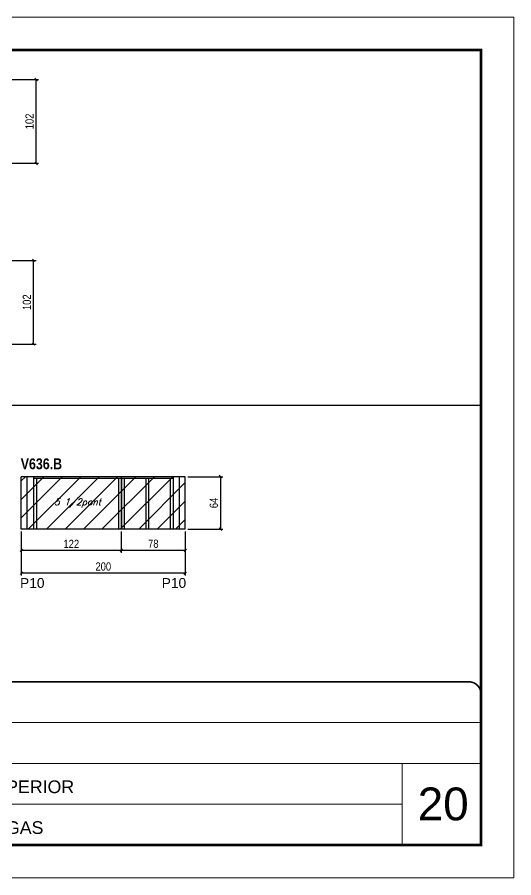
# Model space of a CAD drawing. Extents: x 3309 to 9590, y -2522 to 14608.
# Drawn here: x 8957 to 9563, y 8964 to 10014 of the extents above; entities that cross this region are included whole.
import ezdxf

# ---------------------------------------------------------------- set-up
doc = ezdxf.new("R2010")
doc.units = 0
doc.linetypes.add('CONTINUO', pattern=[0])
doc.linetypes.add('DASHED', pattern=[0.75, 0.5, -0.25])
for name, color, linetype in [('5', 5, 'Continuous'), ('COTA', 241, 'Continuous'), ('NOMENCLATURA', 7, 'Continuous'), ('Painéis', 200, 'Continuous'), ('SARR_2.2x7', 40, 'Continuous'), ('SARR_3.5x7', 81, 'Continuous'), ('texto', 7, 'Continuous')]:
    doc.layers.add(name, color=color, linetype=linetype)
for name, color, linetype, lineweight in [('CARIMBO', 255, 'Continuous', 9), ('Folhas', 255, 'Continuous', 9), ('Hachura', 251, 'Continuous', 9), ('SARRAFO DE PRESSAO', 251, 'DASHED', 9)]:
    doc.layers.add(name, color=color, linetype=linetype, lineweight=lineweight)
doc.styles.add('ARIAL', font='arial.ttf')
doc.styles.add('COTA TECNICA', font='techl___.ttf', dxfattribs={"height": 10})
doc.styles.add('Romans', font='romans.shx')
doc.styles.get("Standard").update_dxf_attribs({"font": 'arial.ttf'})
doc.styles.add('TECNICA', font='techb___.ttf', dxfattribs={"height": 10})
doc.dimstyles.new('PAINEL', dxfattribs={"dimtxt": 10, "dimasz": 3, "dimexe": 3, "dimexo": 3, "dimgap": 3, "dimtad": 1, "dimdec": 1, "dimzin": 12, "dimdsep": 46, "dimtxsty": 'COTA TECNICA', "dimblk1": 'OBLIQUE', "dimblk2": 'OBLIQUE', "dimsah": 1, "dimcen": 0.9, "dimclrd": 4, "dimclre": 4, "dimclrt": 240, "dimadec": 1, "dimazin": 3, "dimtfac": 1, "dimtdec": 1, "dimtmove": 0, "dimatfit": 3, "dimfxl": 1, "dimtolj": 1, "dimtzin": 12, "dimarcsym": 0})

# ---------------------------------------------------------------- blocks, each defined once
blk = doc.blocks.new('9999999999')
at = {"color": 30, "linetype": 'CONTINUO'}
for p, q in [((98564.6, 34379.6), (99584, 34379.6)), ((98564.6, 34329.8), (99488, 34329.8)), ((99584, 34329.8), (99488, 34329.8)), ((99488, 34329.8), (99488, 34230.2)), ((98564.6, 34280), (99488, 34280))]:
    blk.add_line(p, q, dxfattribs=at)
at = {"color": 30, "linetype": 'CONTINUO', "const_width": 2}
blk.add_lwpolyline([(99584, 34230.2), (99584, 34414.4, 0.414214), (99569, 34429.4), (98229, 34429.4, 0.414214), (98214, 34414.4), (98214, 34245.2, 0.414214), (98229, 34230.2), (99584, 34230.2)], format="xyb", dxfattribs=at)
at = {"layer": 'Folhas'}
blk.add_lwpolyline([(98139, 34190.2), (99624, 34190.2), (99624, 35240.2), (98139, 35240.2)], close=True, dxfattribs=at)
at = {"layer": 'Folhas', "color": 30, "const_width": 3}
blk.add_lwpolyline([(98214, 34230.2), (99584, 34230.2), (99584, 35200.2), (98214, 35200.2)], close=True, dxfattribs=at)
at = {"color": 7, "linetype": 'Continuous', "ltscale": 5, "style": 'ARIAL'}
for s, p in [('1° SUBSOLO SUPERIOR', (98837.7, 34293.5)), ('LATERAIS DE VIGAS', (98837.7, 34243.7))]:
    blk.add_text(s, height=15.483, dxfattribs=at).set_placement(p)
blk = doc.blocks.new('_Oblique')
at = {"color": 0, "linetype": 'ByBlock', "lineweight": -2}
blk.add_line((-0.5, -0.5), (0.5, 0.5), dxfattribs=at)
blk = doc.blocks.new('*D515')
at = {"layer": 'COTA', "color": 4, "lineweight": -2, "transparency": 16777216}
for p, q in [((8922.1, 9937.4), (8983.5, 9937.4)), ((8980.5, 9835.4), (8980.5, 9937.4)), ((8922.1, 9835.4), (8983.5, 9835.4))]:
    blk.add_line(p, q, dxfattribs=at)
at = {"layer": 'Defpoints', "color": 0, "transparency": 16777216}
for p in [(8919.1, 9937.4), (8980.5, 9937.4), (8919.1, 9835.4, 0)]:
    blk.add_point(p, dxfattribs=at)
at = {"layer": 'COTA', "color": 4, "lineweight": -2, "transparency": 16777216, "xscale": 3, "yscale": 3, "zscale": 3}
for p, rotation in [((8980.5, 9937.4), 90), ((8980.5, 9835.4), 270)]:
    blk.add_blockref('_Oblique', p, dxfattribs=dict(at, rotation=rotation))
at = {"layer": 'COTA', "color": 240, "transparency": 16777216, "insert": (8972.4, 9886.4), "char_height": 10, "attachment_point": 5, "rotation": 90, "style": 'COTA TECNICA'}
blk.add_mtext('\\A1;102', dxfattribs=at)
blk = doc.blocks.new('*D522')
at = {"layer": 'COTA', "color": 4, "lineweight": -2, "transparency": 16777216}
for p, q in [((8918.1, 9716.8), (8980.3, 9716.8)), ((8977.3, 9614.8), (8977.3, 9716.8)), ((8918.1, 9614.8), (8980.3, 9614.8))]:
    blk.add_line(p, q, dxfattribs=at)
at = {"layer": 'Defpoints', "color": 0, "transparency": 16777216}
for p in [(8915.1, 9716.8), (8977.3, 9716.8), (8915.1, 9614.8)]:
    blk.add_point(p, dxfattribs=at)
at = {"layer": 'COTA', "color": 4, "lineweight": -2, "transparency": 16777216, "xscale": 3, "yscale": 3, "zscale": 3}
for p, rotation in [((8977.3, 9716.8), 90), ((8977.3, 9614.8), 270)]:
    blk.add_blockref('_Oblique', p, dxfattribs=dict(at, rotation=rotation))
at = {"layer": 'COTA', "color": 240, "transparency": 16777216, "insert": (8969.2, 9665.8), "char_height": 10, "attachment_point": 5, "rotation": 90, "style": 'COTA TECNICA'}
blk.add_mtext('\\A1;102', dxfattribs=at)
blk = doc.blocks.new('*D614')
at = {"layer": 'COTA', "color": 4, "linetype": 'ByBlock', "lineweight": -2, "transparency": 16777216}
for p, q in [((9084.3, 9385.9), (9084.3, 9360)), ((9162.3, 9385.9), (9162.3, 9360)), ((9162.3, 9363), (9084.3, 9363))]:
    blk.add_line(p, q, dxfattribs=at)
at = {"layer": 'Defpoints', "color": 0, "linetype": 'ByBlock', "transparency": 16777216}
for p in [(9084.3, 9388.9), (9162.3, 9388.9), (9084.3, 9363)]:
    blk.add_point(p, dxfattribs=at)
at = {"layer": 'COTA', "color": 4, "linetype": 'ByBlock', "lineweight": -2, "transparency": 16777216, "xscale": 3, "yscale": 3, "zscale": 3, "rotation": 180}
blk.add_blockref('_Oblique', (9084.3, 9363), dxfattribs=at)
at = {"layer": 'COTA', "color": 4, "linetype": 'ByBlock', "lineweight": -2, "transparency": 16777216, "xscale": 3, "yscale": 3, "zscale": 3}
blk.add_blockref('_Oblique', (9162.3, 9363), dxfattribs=at)
at = {"layer": 'COTA', "color": 240, "linetype": 'ByBlock', "transparency": 16777216, "insert": (9123.3, 9371.1), "char_height": 10, "attachment_point": 5, "style": 'COTA TECNICA'}
blk.add_mtext('\\A1;78', dxfattribs=at)
blk = doc.blocks.new('*D615')
at = {"layer": 'COTA', "color": 4, "linetype": 'ByBlock', "lineweight": -2, "transparency": 16777216}
for p, q in [((8962.3, 9385.9), (8962.3, 9360)), ((9084.3, 9385.9), (9084.3, 9360)), ((9084.3, 9363), (8962.3, 9363))]:
    blk.add_line(p, q, dxfattribs=at)
at = {"layer": 'Defpoints', "color": 0, "linetype": 'ByBlock', "transparency": 16777216}
for p in [(8962.3, 9388.9), (9084.3, 9388.9), (8962.3, 9363)]:
    blk.add_point(p, dxfattribs=at)
at = {"layer": 'COTA', "color": 4, "linetype": 'ByBlock', "lineweight": -2, "transparency": 16777216, "xscale": 3, "yscale": 3, "zscale": 3, "rotation": 180}
blk.add_blockref('_Oblique', (8962.3, 9363), dxfattribs=at)
at = {"layer": 'COTA', "color": 4, "linetype": 'ByBlock', "lineweight": -2, "transparency": 16777216, "xscale": 3, "yscale": 3, "zscale": 3}
blk.add_blockref('_Oblique', (9084.3, 9363), dxfattribs=at)
at = {"layer": 'COTA', "color": 240, "linetype": 'ByBlock', "transparency": 16777216, "insert": (9023.3, 9371), "char_height": 10, "attachment_point": 5, "style": 'COTA TECNICA'}
blk.add_mtext('\\A1;122', dxfattribs=at)
blk = doc.blocks.new('*D616')
at = {"layer": 'COTA', "color": 4, "linetype": 'ByBlock', "lineweight": -2, "transparency": 16777216}
for p, q in [((8962.3, 9385.9), (8962.3, 9332.2)), ((9162.3, 9385.9), (9162.3, 9332.2)), ((9162.3, 9335.2), (8962.3, 9335.2))]:
    blk.add_line(p, q, dxfattribs=at)
at = {"layer": 'Defpoints', "color": 0, "linetype": 'ByBlock', "transparency": 16777216}
for p in [(8962.3, 9388.9), (9162.3, 9388.9), (8962.3, 9335.2)]:
    blk.add_point(p, dxfattribs=at)
at = {"layer": 'COTA', "color": 4, "linetype": 'ByBlock', "lineweight": -2, "transparency": 16777216, "xscale": 3, "yscale": 3, "zscale": 3, "rotation": 180}
blk.add_blockref('_Oblique', (8962.3, 9335.2), dxfattribs=at)
at = {"layer": 'COTA', "color": 4, "linetype": 'ByBlock', "lineweight": -2, "transparency": 16777216, "xscale": 3, "yscale": 3, "zscale": 3}
blk.add_blockref('_Oblique', (9162.3, 9335.2), dxfattribs=at)
at = {"layer": 'COTA', "color": 240, "linetype": 'ByBlock', "transparency": 16777216, "insert": (9062.3, 9343.3), "char_height": 10, "attachment_point": 5, "style": 'COTA TECNICA'}
blk.add_mtext('\\A1;200', dxfattribs=at)
blk = doc.blocks.new('*D617')
at = {"layer": 'COTA', "color": 4, "lineweight": -2, "transparency": 16777216}
for p, q in [((9165.3, 9452.9), (9208.2, 9452.9)), ((9205.2, 9452.9), (9205.2, 9388.9)), ((9165.3, 9388.9), (9208.2, 9388.9))]:
    blk.add_line(p, q, dxfattribs=at)
at = {"layer": 'Defpoints', "color": 0, "transparency": 16777216}
for p in [(9162.3, 9452.9), (9162.3, 9388.9), (9205.2, 9388.9)]:
    blk.add_point(p, dxfattribs=at)
at = {"layer": 'COTA', "color": 4, "lineweight": -2, "transparency": 16777216, "xscale": 3, "yscale": 3, "zscale": 3}
for p, rotation in [((9205.2, 9452.9), 90), ((9205.2, 9388.9), 270)]:
    blk.add_blockref('_Oblique', p, dxfattribs=dict(at, rotation=rotation))
at = {"layer": 'COTA', "color": 240, "transparency": 16777216, "insert": (9197.1, 9420.9), "char_height": 10, "attachment_point": 5, "rotation": 90, "style": 'COTA TECNICA'}
blk.add_mtext('\\A1;64', dxfattribs=at)

msp = doc.modelspace()

# ---------------------------------------------------------------- hatches: boundary and pattern name
at = {"layer": 'Hachura', "linetype": 'ByBlock'}
h = msp.add_hatch(dxfattribs=at)
h.set_pattern_fill('ANSI31', color=256, scale=5)
h.set_pattern_definition([(45, (1948.996, -2370.034), (-11.22532, 11.22532), [])])
h.paths.add_polyline_path([(9084.35, 9452.87), (8962.35, 9452.87), (8962.35, 9388.87), (9084.35, 9388.87)])
h.paths.add_polyline_path([(9084.35, 9452.87), (9084.35, 9388.87), (9162.35, 9388.87), (9162.35, 9452.87)])

# ---------------------------------------------------------------- linework, layer by layer
at = {"layer": 'COTA'}
msp.add_line((8152.87, 9540.3), (9522.87, 9540.3), dxfattribs=at)
at = {"layer": 'Painéis', "linetype": 'ByBlock'}
for p, q in [((9162.35, 9452.87, 0), (8962.35, 9452.87, 0)), ((8962.35, 9388.87, 0), (8962.35, 9452.87, 0)), ((9084.35, 9388.87, 0), (9084.35, 9452.87, 0)), ((9162.35, 9388.87, 0), (9162.35, 9452.87, 0)), ((9162.35, 9388.87, 0), (8962.35, 9388.87, 0))]:
    msp.add_line(p, q, dxfattribs=at)
at = {"layer": 'SARR_2.2x7', "linetype": 'Continuous'}
for p, q in [((8969.35, 9388.87, 0), (8969.35, 9452.87, 0)), ((9084.35, 9450.67, 0), (8977.35, 9450.67, 0)), ((9147.35, 9450.67, 0), (9084.35, 9450.67, 0)), ((9155.35, 9388.87, 0), (9155.35, 9452.87, 0))]:
    msp.add_line(p, q, dxfattribs=at)
at = {"layer": 'SARR_3.5x7'}
for p, q in [((8977.35, 9452.87, 0), (8977.35, 9388.87, 0)), ((8980.85, 9450.67, 0), (8980.85, 9388.87, 0)), ((9080.85, 9450.67, 0), (9080.85, 9388.87, 0)), ((9084.35, 9450.67, 0), (9084.35, 9388.87, 0)), ((9087.85, 9450.67, 0), (9087.85, 9388.87, 0)), ((9114.11, 9450.67, 0), (9114.11, 9388.87, 0)), ((9117.61, 9450.67, 0), (9117.61, 9388.87, 0)), ((9143.85, 9450.67, 0), (9143.85, 9388.87, 0)), ((9147.35, 9452.87, 0), (9147.35, 9388.87, 0))]:
    msp.add_line(p, q, dxfattribs=at)

# ---------------------------------------------------------------- block references
at = {"layer": 'SARRAFO DE PRESSAO', "color": 6, "linetype": 'ByBlock'}
msp.add_blockref('9999999999', (-90061.11, -25226.65), dxfattribs=at)

# ---------------------------------------------------------------- texts
at = {"layer": '5', "linetype": 'Continuous'}
for rotation, p in [(359.99996, (8960.82, 9317.24, 0)), (0.00004, (9133.56, 9317.24, 0))]:
    msp.add_text('P10', height=12, rotation=rotation, dxfattribs=at).set_placement(p)
at = {"layer": 'CARIMBO', "style": 'ARIAL'}
msp.add_text('20', height=40, dxfattribs=at).set_placement((9445.73, 9033.7))
at = {"layer": 'NOMENCLATURA', "style": 'TECNICA'}
msp.add_text('V636.B', height=13.2, dxfattribs=at).set_placement((8961.63, 9462.06, 0))
at = {"layer": 'texto', "color": 2, "insert": (9030.85, 9420.87, 0), "char_height": 8, "attachment_point": 5, "style": 'Romans'}
msp.add_mtext('{\\Q19;\\C256;5 1/2pont}', dxfattribs=at)

# ---------------------------------------------------------------- dimensions: what is measured, and where the dimension line sits
at = {"layer": 'COTA'}
for base, p1, p2, picture, middle in [((8980.54, 9937.4), (8919.11, 9835.4, 0), (8919.11, 9937.4), '*D515', (8972.43, 9886.4)), ((8977.35, 9716.8), (8915.11, 9614.8), (8915.11, 9716.8), '*D522', (8969.25, 9665.8)), ((9205.24, 9388.87, 0), (9162.35, 9452.87, 0), (9162.35, 9388.87, 0), '*D617', (9197.14, 9420.87, 0))]:
    dim = msp.add_linear_dim(base=base, p1=p1, p2=p2, angle=90, dimstyle='PAINEL', dxfattribs=at)
    dim.commit()
    dim.dimension.update_dxf_attribs({"geometry": picture, "text_midpoint": middle})
at = {"layer": 'COTA', "linetype": 'ByBlock'}
dim = msp.add_linear_dim(base=(8962.35, 9362.96, 0), p1=(9084.35, 9388.87, 0), p2=(8962.35, 9388.87, 0), angle=180, dimstyle='PAINEL', override={"dimtmove": 1}, dxfattribs=at)
dim.commit()
dim.dimension.update_dxf_attribs({"geometry": '*D615', "text_midpoint": (9023.35, 9371.01, 0)})
for base, p2, picture, middle in [((8962.35, 9335.25, 0), (8962.35, 9388.87, 0), '*D616', (9062.35, 9343.35, 0)), ((9084.35, 9362.96, 0), (9084.35, 9388.87, 0), '*D614', (9123.35, 9371.05, 0))]:
    dim = msp.add_linear_dim(base=base, p1=(9162.35, 9388.87, 0), p2=p2, angle=180, dimstyle='PAINEL', dxfattribs=at)
    dim.commit()
    dim.dimension.update_dxf_attribs({"geometry": picture, "text_midpoint": middle})

doc.saveas('drawing.dxf')
